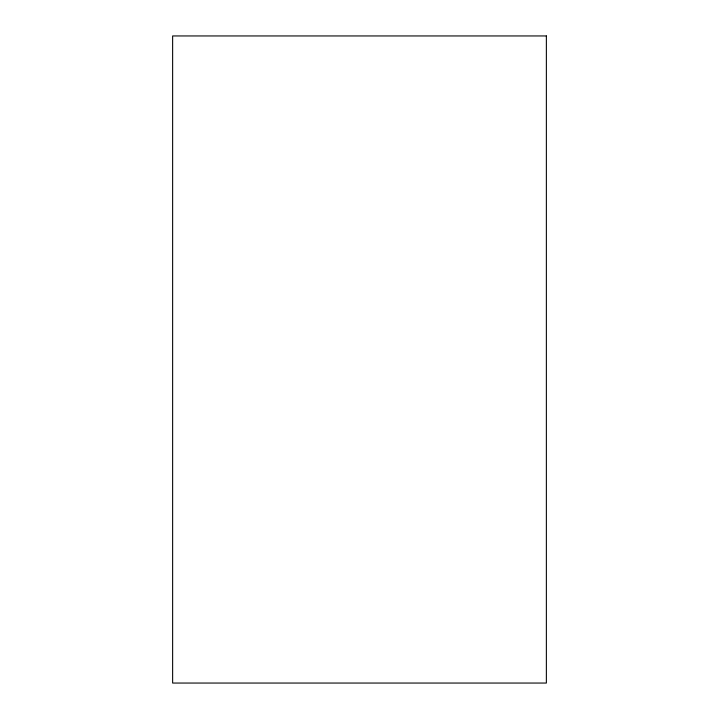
<?xml version="1.0" encoding="UTF-8"?>
<svg xmlns="http://www.w3.org/2000/svg" width="719" height="719" viewBox="0 0 719 719"><rect width="100%" height="100%" fill="white"/><g stroke="black" fill="none" stroke-linecap="round" stroke-linejoin="round"><path stroke-width="1.08" d="M546.368 35.95L172.632 35.95L172.632 683.05L546.368 683.05L546.368 35.95"/></g></svg>
